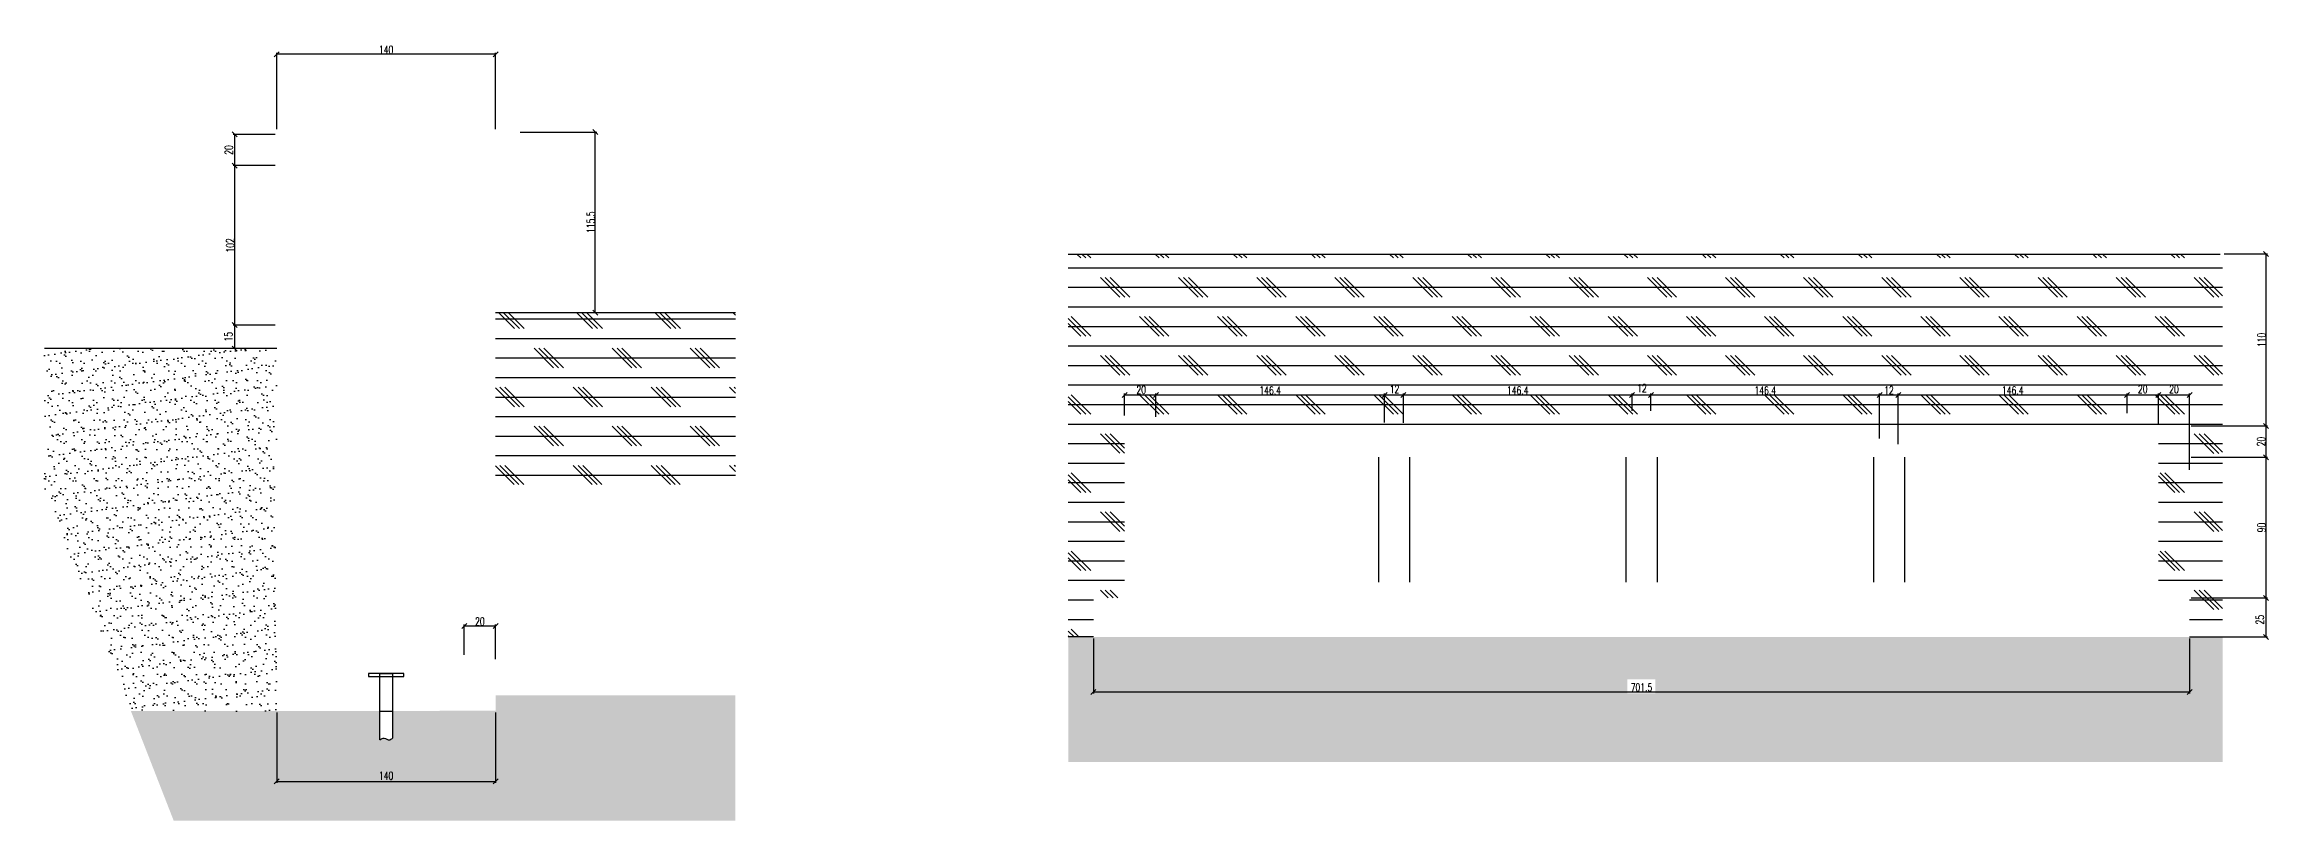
# Model space of a CAD drawing. Extents: x 307 to 786, y -197 to -94.
# Drawn here: x 750.57 to 786.15, y -106.8 to -94.39 of the extents above; entities that cross this region are included whole.
import ezdxf

# ---------------------------------------------------------------- set-up
doc = ezdxf.new("R2010")
doc.units = 0
doc.header["$LTSCALE"] = 0.5
doc.header["$MEASUREMENT"] = 0
doc.layers.get('DEFPOINTS').update_dxf_attribs({"linetype": 'CONTINUOUS'})
doc.layers.add('COTATION', color=7, linetype='CONTINUOUS')
doc.styles.add('ROMANS8', font='romans.shx', dxfattribs={"width": 0.7})
doc.dimstyles.new('I84 1-20 cm', dxfattribs={"dimscale": 0.4, "dimtxt": 0.32, "dimasz": 0.2, "dimexe": 0.06, "dimexo": 0.06, "dimgap": 0.02, "dimtad": 1, "dimdec": 1, "dimlfac": 40, "dimzin": 9, "dimdsep": 46, "dimtxsty": 'ROMANS8', "dimblk": 'OBLIQUE', "dimcen": 0.09, "dimclrd": 256, "dimclre": 256, "dimclrt": 1, "dimadec": 0, "dimazin": 0, "dimtfac": 1, "dimtdec": 1, "dimtofl": 0, "dimtmove": 2, "dimatfit": 3, "dimfxl": 3, "dimfxlon": 1, "dimtolj": 1, "dimtzin": 0, "dimarcsym": 0})
pattern_1 = [(37.5, (106.0535, 28.09576), (-0.00787417, 0.24085297), [0, -0.19, 0, -0.2125, 0, -0.203125]), (7.5, (106.0535, 28.09576), (0.22122209, 0.35276826), [0, -0.1025, 0, -0.17125, 0, -0.065625]), (327.5, (105.89975, 28.09576), (0.38926773, 0.00070738), [0, -0.0625, 0, -0.225, 0, -0.29375]), (317.5, (105.89975, 28.09576), (0.37576583, 0.10970945), [0, -0.03125, 0, -0.1475, 0, -0.16875])]

# ---------------------------------------------------------------- blocks, each defined once
blk = doc.blocks.new('_Oblique')
at = {"layer": 'COTATION', "color": 0, "lineweight": -2}
blk.add_line((-0.5, -0.5), (0.5, 0.5), dxfattribs=at)
blk = doc.blocks.new('*D782')
at = {"layer": 'COTATION', "lineweight": -2, "transparency": 16777216}
for p, q in [((754.281, -105.077), (754.281, -106.202)), ((757.781, -105.077), (757.781, -106.202)), ((754.281, -106.178), (757.781, -106.178))]:
    blk.add_line(p, q, dxfattribs=at)
at = {"layer": 'DEFPOINTS', "color": 0, "transparency": 16777216}
for p in [(754.281, -105.053), (757.781, -105.053), (757.781, -106.178)]:
    blk.add_point(p, dxfattribs=at)
at = {"layer": 'COTATION', "lineweight": -2, "transparency": 16777216, "xscale": 0.08000000000000002, "yscale": 0.08000000000000002, "zscale": 0.08000000000000002, "rotation": 180}
blk.add_blockref('_Oblique', (754.281, -106.178), dxfattribs=at)
at = {"layer": 'COTATION', "lineweight": -2, "transparency": 16777216, "xscale": 0.08000000000000002, "yscale": 0.08000000000000002, "zscale": 0.08000000000000002}
blk.add_blockref('_Oblique', (757.781, -106.178), dxfattribs=at)
at = {"layer": 'COTATION', "color": 1, "transparency": 16777216, "insert": (756.031, -106.086), "char_height": 0.128, "attachment_point": 5, "style": 'ROMANS8'}
blk.add_mtext('\\A1;140', dxfattribs=at)
blk = doc.blocks.new('*D783')
at = {"layer": 'COTATION', "lineweight": -2, "transparency": 16777216}
for p, q in [((754.257, -98.878), (753.584, -98.878)), ((753.608, -99.253), (753.608, -98.878)), ((754.257, -99.253), (753.584, -99.253))]:
    blk.add_line(p, q, dxfattribs=at)
at = {"layer": 'DEFPOINTS', "color": 0, "transparency": 16777216}
for p in [(753.608, -98.878), (754.281, -98.878), (754.281, -99.253)]:
    blk.add_point(p, dxfattribs=at)
at = {"layer": 'COTATION', "lineweight": -2, "transparency": 16777216, "xscale": 0.08000000000000002, "yscale": 0.08000000000000002, "zscale": 0.08000000000000002}
for p, rotation in [((753.608, -98.878), 90), ((753.608, -99.253), 270)]:
    blk.add_blockref('_Oblique', p, dxfattribs=dict(at, rotation=rotation))
at = {"layer": 'COTATION', "color": 1, "transparency": 16777216, "insert": (753.508, -99.065), "char_height": 0.128, "attachment_point": 5, "rotation": 90, "style": 'ROMANS8'}
blk.add_mtext('\\A1;15', dxfattribs=at)
blk = doc.blocks.new('*D784')
at = {"layer": 'COTATION', "lineweight": -2, "transparency": 16777216}
for p, q in [((754.257, -96.328), (753.584, -96.328)), ((753.608, -98.878), (753.608, -96.328)), ((754.257, -98.878), (753.584, -98.878))]:
    blk.add_line(p, q, dxfattribs=at)
at = {"layer": 'DEFPOINTS', "color": 0, "transparency": 16777216}
for p in [(753.608, -96.328), (754.281, -96.328), (754.281, -98.878)]:
    blk.add_point(p, dxfattribs=at)
at = {"layer": 'COTATION', "lineweight": -2, "transparency": 16777216, "xscale": 0.08000000000000002, "yscale": 0.08000000000000002, "zscale": 0.08000000000000002}
for p, rotation in [((753.608, -96.328), 90), ((753.608, -98.878), 270)]:
    blk.add_blockref('_Oblique', p, dxfattribs=dict(at, rotation=rotation))
at = {"layer": 'COTATION', "color": 1, "transparency": 16777216, "insert": (753.536, -97.603), "char_height": 0.128, "attachment_point": 5, "rotation": 90, "style": 'ROMANS8'}
blk.add_mtext('\\A1;102', dxfattribs=at)
blk = doc.blocks.new('*D785')
at = {"layer": 'COTATION', "lineweight": -2, "transparency": 16777216}
for p, q in [((754.257, -95.828), (753.584, -95.828)), ((753.608, -96.328), (753.608, -95.828)), ((754.257, -96.328), (753.584, -96.328))]:
    blk.add_line(p, q, dxfattribs=at)
at = {"layer": 'DEFPOINTS', "color": 0, "transparency": 16777216}
for p in [(753.608, -95.828), (754.281, -95.828), (754.281, -96.328)]:
    blk.add_point(p, dxfattribs=at)
at = {"layer": 'COTATION', "lineweight": -2, "transparency": 16777216, "xscale": 0.08000000000000002, "yscale": 0.08000000000000002, "zscale": 0.08000000000000002}
for p, rotation in [((753.608, -95.828), 90), ((753.608, -96.328), 270)]:
    blk.add_blockref('_Oblique', p, dxfattribs=dict(at, rotation=rotation))
at = {"layer": 'COTATION', "color": 1, "transparency": 16777216, "insert": (753.513, -96.078), "char_height": 0.128, "attachment_point": 5, "rotation": 90, "style": 'ROMANS8'}
blk.add_mtext('\\A1;20', dxfattribs=at)
blk = doc.blocks.new('*D786')
at = {"layer": 'COTATION', "lineweight": -2, "transparency": 16777216}
for p, q in [((754.281, -95.746), (754.281, -94.522)), ((757.781, -94.546), (754.281, -94.546)), ((757.781, -95.746), (757.781, -94.522))]:
    blk.add_line(p, q, dxfattribs=at)
at = {"layer": 'DEFPOINTS', "color": 0, "transparency": 16777216}
for p in [(754.281, -94.546), (754.281, -95.828), (757.781, -95.79)]:
    blk.add_point(p, dxfattribs=at)
at = {"layer": 'COTATION', "lineweight": -2, "transparency": 16777216, "xscale": 0.08000000000000002, "yscale": 0.08000000000000002, "zscale": 0.08000000000000002, "rotation": 180}
blk.add_blockref('_Oblique', (754.281, -94.546), dxfattribs=at)
at = {"layer": 'COTATION', "lineweight": -2, "transparency": 16777216, "xscale": 0.08000000000000002, "yscale": 0.08000000000000002, "zscale": 0.08000000000000002}
blk.add_blockref('_Oblique', (757.781, -94.546), dxfattribs=at)
at = {"layer": 'COTATION', "color": 1, "transparency": 16777216, "insert": (756.031, -94.474), "char_height": 0.128, "attachment_point": 5, "style": 'ROMANS8'}
blk.add_mtext('\\A1;140', dxfattribs=at)
blk = doc.blocks.new('*D787')
at = {"layer": 'COTATION', "lineweight": -2, "transparency": 16777216}
for p, q in [((758.178, -95.79), (759.402, -95.79)), ((759.378, -98.678), (759.378, -95.79)), ((758.178, -98.678), (759.402, -98.678))]:
    blk.add_line(p, q, dxfattribs=at)
at = {"layer": 'DEFPOINTS', "color": 0, "transparency": 16777216}
for p in [(757.781, -95.79), (759.378, -95.79), (757.781, -98.678)]:
    blk.add_point(p, dxfattribs=at)
at = {"layer": 'COTATION', "lineweight": -2, "transparency": 16777216, "xscale": 0.08000000000000002, "yscale": 0.08000000000000002, "zscale": 0.08000000000000002}
for p, rotation in [((759.378, -95.79), 90), ((759.378, -98.678), 270)]:
    blk.add_blockref('_Oblique', p, dxfattribs=dict(at, rotation=rotation))
at = {"layer": 'COTATION', "color": 1, "transparency": 16777216, "insert": (759.306, -97.234), "char_height": 0.128, "attachment_point": 5, "rotation": 90, "style": 'ROMANS8'}
blk.add_mtext('\\A1;115.5', dxfattribs=at)
blk = doc.blocks.new('*D788')
at = {"layer": 'COTATION', "lineweight": -2, "transparency": 16777216}
for p, q in [((767.846, -100.322), (767.846, -99.972)), ((768.346, -100.325), (768.346, -99.972)), ((767.846, -99.996), (768.346, -99.996))]:
    blk.add_line(p, q, dxfattribs=at)
at = {"layer": 'DEFPOINTS', "color": 0, "transparency": 16777216}
for p in [(768.346, -99.996), (767.846, -100.346), (768.346, -100.349)]:
    blk.add_point(p, dxfattribs=at)
at = {"layer": 'COTATION', "lineweight": -2, "transparency": 16777216, "xscale": 0.08000000000000002, "yscale": 0.08000000000000002, "zscale": 0.08000000000000002, "rotation": 180}
blk.add_blockref('_Oblique', (767.846, -99.996), dxfattribs=at)
at = {"layer": 'COTATION', "lineweight": -2, "transparency": 16777216, "xscale": 0.08000000000000002, "yscale": 0.08000000000000002, "zscale": 0.08000000000000002}
blk.add_blockref('_Oblique', (768.346, -99.996), dxfattribs=at)
at = {"layer": 'COTATION', "color": 1, "transparency": 16777216, "insert": (768.112, -99.913), "char_height": 0.128, "attachment_point": 5, "style": 'ROMANS8'}
blk.add_mtext('\\A1;20', dxfattribs=at)
blk = doc.blocks.new('*D789')
at = {"layer": 'COTATION', "lineweight": -2, "transparency": 16777216}
for p, q in [((768.346, -100.345), (768.346, -99.972)), ((772.005, -100.182), (772.005, -99.972)), ((768.346, -99.996), (772.005, -99.996))]:
    blk.add_line(p, q, dxfattribs=at)
at = {"layer": 'DEFPOINTS', "color": 0, "transparency": 16777216}
for p in [(772.005, -99.996), (772.005, -100.206), (768.346, -100.369)]:
    blk.add_point(p, dxfattribs=at)
at = {"layer": 'COTATION', "lineweight": -2, "transparency": 16777216, "xscale": 0.08000000000000002, "yscale": 0.08000000000000002, "zscale": 0.08000000000000002, "rotation": 180}
blk.add_blockref('_Oblique', (768.346, -99.996), dxfattribs=at)
at = {"layer": 'COTATION', "lineweight": -2, "transparency": 16777216, "xscale": 0.08000000000000002, "yscale": 0.08000000000000002, "zscale": 0.08000000000000002}
blk.add_blockref('_Oblique', (772.005, -99.996), dxfattribs=at)
at = {"layer": 'COTATION', "color": 1, "transparency": 16777216, "insert": (770.175, -99.924), "char_height": 0.128, "attachment_point": 5, "style": 'ROMANS8'}
blk.add_mtext('\\A1;146.4', dxfattribs=at)
blk = doc.blocks.new('*D790')
at = {"layer": 'COTATION', "lineweight": -2, "transparency": 16777216}
for p, q in [((772.005, -100.439), (772.005, -99.972)), ((772.305, -100.442), (772.305, -99.972)), ((772.005, -99.996), (772.305, -99.996))]:
    blk.add_line(p, q, dxfattribs=at)
at = {"layer": 'DEFPOINTS', "color": 0, "transparency": 16777216}
for p in [(772.305, -99.996), (772.005, -100.463), (772.305, -100.466)]:
    blk.add_point(p, dxfattribs=at)
at = {"layer": 'COTATION', "lineweight": -2, "transparency": 16777216, "xscale": 0.08000000000000002, "yscale": 0.08000000000000002, "zscale": 0.08000000000000002, "rotation": 180}
blk.add_blockref('_Oblique', (772.005, -99.996), dxfattribs=at)
at = {"layer": 'COTATION', "lineweight": -2, "transparency": 16777216, "xscale": 0.08000000000000002, "yscale": 0.08000000000000002, "zscale": 0.08000000000000002}
blk.add_blockref('_Oblique', (772.305, -99.996), dxfattribs=at)
at = {"layer": 'COTATION', "color": 1, "transparency": 16777216, "insert": (772.164, -99.904), "char_height": 0.128, "attachment_point": 5, "style": 'ROMANS8'}
blk.add_mtext('\\A1;12', dxfattribs=at)
blk = doc.blocks.new('*D791')
at = {"layer": 'COTATION', "lineweight": -2, "transparency": 16777216}
for p, q in [((772.305, -100.442), (772.305, -99.972)), ((775.965, -100.252), (775.965, -99.972)), ((772.305, -99.996), (775.965, -99.996))]:
    blk.add_line(p, q, dxfattribs=at)
at = {"layer": 'DEFPOINTS', "color": 0, "transparency": 16777216}
for p in [(775.965, -99.996), (775.965, -100.276), (772.305, -100.466)]:
    blk.add_point(p, dxfattribs=at)
at = {"layer": 'COTATION', "lineweight": -2, "transparency": 16777216, "xscale": 0.08000000000000002, "yscale": 0.08000000000000002, "zscale": 0.08000000000000002, "rotation": 180}
blk.add_blockref('_Oblique', (772.305, -99.996), dxfattribs=at)
at = {"layer": 'COTATION', "lineweight": -2, "transparency": 16777216, "xscale": 0.08000000000000002, "yscale": 0.08000000000000002, "zscale": 0.08000000000000002}
blk.add_blockref('_Oblique', (775.965, -99.996), dxfattribs=at)
at = {"layer": 'COTATION', "color": 1, "transparency": 16777216, "insert": (774.135, -99.924), "char_height": 0.128, "attachment_point": 5, "style": 'ROMANS8'}
blk.add_mtext('\\A1;146.4', dxfattribs=at)
blk = doc.blocks.new('*D792')
at = {"layer": 'COTATION', "lineweight": -2, "transparency": 16777216}
for p, q in [((775.965, -100.116), (775.965, -99.972)), ((776.265, -100.116), (776.265, -99.972)), ((775.965, -99.996), (776.265, -99.996))]:
    blk.add_line(p, q, dxfattribs=at)
at = {"layer": 'DEFPOINTS', "color": 0, "transparency": 16777216}
for p in [(775.965, -100.276), (776.265, -99.996), (776.265, -100.276)]:
    blk.add_point(p, dxfattribs=at)
at = {"layer": 'COTATION', "lineweight": -2, "transparency": 16777216, "xscale": 0.08000000000000002, "yscale": 0.08000000000000002, "zscale": 0.08000000000000002, "rotation": 180}
blk.add_blockref('_Oblique', (775.965, -99.996), dxfattribs=at)
at = {"layer": 'COTATION', "lineweight": -2, "transparency": 16777216, "xscale": 0.08000000000000002, "yscale": 0.08000000000000002, "zscale": 0.08000000000000002}
blk.add_blockref('_Oblique', (776.265, -99.996), dxfattribs=at)
at = {"layer": 'COTATION', "color": 1, "transparency": 16777216, "insert": (776.122, -99.888), "char_height": 0.128, "attachment_point": 5, "style": 'ROMANS8'}
blk.add_mtext('\\A1;12', dxfattribs=at)
blk = doc.blocks.new('*D793')
at = {"layer": 'COTATION', "lineweight": -2, "transparency": 16777216}
for p, q in [((776.265, -100.252), (776.265, -99.972)), ((779.924, -100.692), (779.924, -99.972)), ((776.265, -99.996), (779.924, -99.996))]:
    blk.add_line(p, q, dxfattribs=at)
at = {"layer": 'DEFPOINTS', "color": 0, "transparency": 16777216}
for p in [(776.265, -100.276), (779.924, -99.996), (779.924, -100.716)]:
    blk.add_point(p, dxfattribs=at)
at = {"layer": 'COTATION', "lineweight": -2, "transparency": 16777216, "xscale": 0.08000000000000002, "yscale": 0.08000000000000002, "zscale": 0.08000000000000002, "rotation": 180}
blk.add_blockref('_Oblique', (776.265, -99.996), dxfattribs=at)
at = {"layer": 'COTATION', "lineweight": -2, "transparency": 16777216, "xscale": 0.08000000000000002, "yscale": 0.08000000000000002, "zscale": 0.08000000000000002}
blk.add_blockref('_Oblique', (779.924, -99.996), dxfattribs=at)
at = {"layer": 'COTATION', "color": 1, "transparency": 16777216, "insert": (778.095, -99.924), "char_height": 0.128, "attachment_point": 5, "style": 'ROMANS8'}
blk.add_mtext('\\A1;146.4', dxfattribs=at)
blk = doc.blocks.new('*D794')
at = {"layer": 'COTATION', "lineweight": -2, "transparency": 16777216}
for p, q in [((779.924, -100.692), (779.924, -99.972)), ((780.224, -100.784), (780.224, -99.972)), ((779.924, -99.996), (780.224, -99.996))]:
    blk.add_line(p, q, dxfattribs=at)
at = {"layer": 'DEFPOINTS', "color": 0, "transparency": 16777216}
for p in [(780.224, -99.996), (779.924, -100.716), (780.224, -100.808)]:
    blk.add_point(p, dxfattribs=at)
at = {"layer": 'COTATION', "lineweight": -2, "transparency": 16777216, "xscale": 0.08000000000000002, "yscale": 0.08000000000000002, "zscale": 0.08000000000000002, "rotation": 180}
blk.add_blockref('_Oblique', (779.924, -99.996), dxfattribs=at)
at = {"layer": 'COTATION', "lineweight": -2, "transparency": 16777216, "xscale": 0.08000000000000002, "yscale": 0.08000000000000002, "zscale": 0.08000000000000002}
blk.add_blockref('_Oblique', (780.224, -99.996), dxfattribs=at)
at = {"layer": 'COTATION', "color": 1, "transparency": 16777216, "insert": (780.074, -99.921), "char_height": 0.128, "attachment_point": 5, "style": 'ROMANS8'}
blk.add_mtext('\\A1;12', dxfattribs=at)
blk = doc.blocks.new('*D795')
at = {"layer": 'COTATION', "lineweight": -2, "transparency": 16777216}
for p, q in [((780.224, -100.784), (780.224, -99.972)), ((783.884, -100.288), (783.884, -99.972)), ((780.224, -99.996), (783.884, -99.996))]:
    blk.add_line(p, q, dxfattribs=at)
at = {"layer": 'DEFPOINTS', "color": 0, "transparency": 16777216}
for p in [(783.884, -99.996), (783.884, -100.312), (780.224, -100.808)]:
    blk.add_point(p, dxfattribs=at)
at = {"layer": 'COTATION', "lineweight": -2, "transparency": 16777216, "xscale": 0.08000000000000002, "yscale": 0.08000000000000002, "zscale": 0.08000000000000002, "rotation": 180}
blk.add_blockref('_Oblique', (780.224, -99.996), dxfattribs=at)
at = {"layer": 'COTATION', "lineweight": -2, "transparency": 16777216, "xscale": 0.08000000000000002, "yscale": 0.08000000000000002, "zscale": 0.08000000000000002}
blk.add_blockref('_Oblique', (783.884, -99.996), dxfattribs=at)
at = {"layer": 'COTATION', "color": 1, "transparency": 16777216, "insert": (782.054, -99.924), "char_height": 0.128, "attachment_point": 5, "style": 'ROMANS8'}
blk.add_mtext('\\A1;146.4', dxfattribs=at)
blk = doc.blocks.new('*D796')
at = {"layer": 'COTATION', "lineweight": -2, "transparency": 16777216}
for p, q in [((783.884, -100.288), (783.884, -99.972)), ((784.384, -100.452), (784.384, -99.972)), ((783.884, -99.996), (784.384, -99.996))]:
    blk.add_line(p, q, dxfattribs=at)
at = {"layer": 'DEFPOINTS', "color": 0, "transparency": 16777216}
for p in [(783.884, -100.312), (784.384, -99.996), (784.384, -100.476)]:
    blk.add_point(p, dxfattribs=at)
at = {"layer": 'COTATION', "lineweight": -2, "transparency": 16777216, "xscale": 0.08000000000000002, "yscale": 0.08000000000000002, "zscale": 0.08000000000000002, "rotation": 180}
blk.add_blockref('_Oblique', (783.884, -99.996), dxfattribs=at)
at = {"layer": 'COTATION', "lineweight": -2, "transparency": 16777216, "xscale": 0.08000000000000002, "yscale": 0.08000000000000002, "zscale": 0.08000000000000002}
blk.add_blockref('_Oblique', (784.384, -99.996), dxfattribs=at)
at = {"layer": 'COTATION', "color": 1, "transparency": 16777216, "insert": (784.134, -99.902), "char_height": 0.128, "attachment_point": 5, "style": 'ROMANS8'}
blk.add_mtext('\\A1;20', dxfattribs=at)
blk = doc.blocks.new('*D802')
at = {"layer": 'COTATION', "lineweight": -2, "transparency": 16777216}
for p, q in [((784.384, -100.452), (784.384, -99.972)), ((784.884, -101.196), (784.884, -99.972)), ((784.384, -99.996), (784.884, -99.996))]:
    blk.add_line(p, q, dxfattribs=at)
at = {"layer": 'DEFPOINTS', "color": 0, "transparency": 16777216}
for p in [(784.884, -99.996), (784.384, -100.476), (784.884, -101.228)]:
    blk.add_point(p, dxfattribs=at)
at = {"layer": 'COTATION', "lineweight": -2, "transparency": 16777216, "xscale": 0.08000000000000002, "yscale": 0.08000000000000002, "zscale": 0.08000000000000002, "rotation": 180}
blk.add_blockref('_Oblique', (784.384, -99.996), dxfattribs=at)
at = {"layer": 'COTATION', "lineweight": -2, "transparency": 16777216, "xscale": 0.08000000000000002, "yscale": 0.08000000000000002, "zscale": 0.08000000000000002}
blk.add_blockref('_Oblique', (784.884, -99.996), dxfattribs=at)
at = {"layer": 'COTATION', "color": 1, "transparency": 16777216, "insert": (784.634, -99.905), "char_height": 0.128, "attachment_point": 5, "style": 'ROMANS8'}
blk.add_mtext('\\A1;20', dxfattribs=at)
blk = doc.blocks.new('*D797')
at = {"layer": 'COTATION', "lineweight": -2, "transparency": 16777216}
for p, q in [((767.346, -103.89), (767.346, -104.769)), ((784.884, -103.89), (784.884, -104.769)), ((767.346, -104.745), (784.884, -104.745))]:
    blk.add_line(p, q, dxfattribs=at)
at = {"layer": 'DEFPOINTS', "color": 0, "transparency": 16777216}
for p in [(767.346, -103.866), (784.884, -103.866), (784.884, -104.745)]:
    blk.add_point(p, dxfattribs=at)
at = {"layer": 'COTATION', "lineweight": -2, "transparency": 16777216, "xscale": 0.08000000000000002, "yscale": 0.08000000000000002, "zscale": 0.08000000000000002, "rotation": 180}
blk.add_blockref('_Oblique', (767.346, -104.745), dxfattribs=at)
at = {"layer": 'COTATION', "lineweight": -2, "transparency": 16777216, "xscale": 0.08000000000000002, "yscale": 0.08000000000000002, "zscale": 0.08000000000000002}
blk.add_blockref('_Oblique', (784.884, -104.745), dxfattribs=at)
at = {"layer": 'COTATION', "color": 1, "transparency": 16777216, "insert": (776.115, -104.673), "char_height": 0.128, "attachment_point": 5, "style": 'ROMANS8'}
blk.add_mtext('\\A1;701.5', dxfattribs=at)
blk = doc.blocks.new('*D798')
at = {"layer": 'COTATION', "lineweight": -2, "transparency": 16777216}
for p, q in [((784.907, -103.241), (786.131, -103.241)), ((786.107, -103.866), (786.107, -103.241)), ((784.907, -103.866), (786.131, -103.866))]:
    blk.add_line(p, q, dxfattribs=at)
at = {"layer": 'DEFPOINTS', "color": 0, "transparency": 16777216}
for p in [(784.111, -103.241), (786.107, -103.241), (784.111, -103.866)]:
    blk.add_point(p, dxfattribs=at)
at = {"layer": 'COTATION', "lineweight": -2, "transparency": 16777216, "xscale": 0.08000000000000002, "yscale": 0.08000000000000002, "zscale": 0.08000000000000002}
for p, rotation in [((786.107, -103.241), 90), ((786.107, -103.866), 270)]:
    blk.add_blockref('_Oblique', p, dxfattribs=dict(at, rotation=rotation))
at = {"layer": 'COTATION', "color": 1, "transparency": 16777216, "insert": (786.008, -103.591), "char_height": 0.128, "attachment_point": 5, "rotation": 90, "style": 'ROMANS8'}
blk.add_mtext('\\A1;25', dxfattribs=at)
blk = doc.blocks.new('*D799')
at = {"layer": 'COTATION', "lineweight": -2, "transparency": 16777216}
for p, q in [((784.907, -100.991), (786.131, -100.991)), ((786.107, -103.241), (786.107, -100.991)), ((784.907, -103.241), (786.131, -103.241))]:
    blk.add_line(p, q, dxfattribs=at)
at = {"layer": 'DEFPOINTS', "color": 0, "transparency": 16777216}
for p in [(783.111, -100.991), (786.107, -100.991), (784.111, -103.241)]:
    blk.add_point(p, dxfattribs=at)
at = {"layer": 'COTATION', "lineweight": -2, "transparency": 16777216, "xscale": 0.08000000000000002, "yscale": 0.08000000000000002, "zscale": 0.08000000000000002}
for p, rotation in [((786.107, -100.991), 90), ((786.107, -103.241), 270)]:
    blk.add_blockref('_Oblique', p, dxfattribs=dict(at, rotation=rotation))
at = {"layer": 'COTATION', "color": 1, "transparency": 16777216, "insert": (786.035, -102.116), "char_height": 0.128, "attachment_point": 5, "rotation": 90, "style": 'ROMANS8'}
blk.add_mtext('\\A1;90', dxfattribs=at)
blk = doc.blocks.new('*D800')
at = {"layer": 'COTATION', "lineweight": -2, "transparency": 16777216}
for p, q in [((784.907, -100.491), (786.131, -100.491)), ((786.107, -100.991), (786.107, -100.491)), ((784.907, -100.991), (786.131, -100.991))]:
    blk.add_line(p, q, dxfattribs=at)
at = {"layer": 'DEFPOINTS', "color": 0, "transparency": 16777216}
for p in [(783.611, -100.491), (786.107, -100.491), (783.111, -100.991)]:
    blk.add_point(p, dxfattribs=at)
at = {"layer": 'COTATION', "lineweight": -2, "transparency": 16777216, "xscale": 0.08000000000000002, "yscale": 0.08000000000000002, "zscale": 0.08000000000000002}
for p, rotation in [((786.107, -100.491), 90), ((786.107, -100.991), 270)]:
    blk.add_blockref('_Oblique', p, dxfattribs=dict(at, rotation=rotation))
at = {"layer": 'COTATION', "color": 1, "transparency": 16777216, "insert": (786.029, -100.741), "char_height": 0.128, "attachment_point": 5, "rotation": 90, "style": 'ROMANS8'}
blk.add_mtext('\\A1;20', dxfattribs=at)
blk = doc.blocks.new('*D801')
at = {"layer": 'COTATION', "lineweight": -2, "transparency": 16777216}
for p, q in [((785.435, -97.741), (786.131, -97.741)), ((786.107, -100.491), (786.107, -97.741)), ((784.907, -100.491), (786.131, -100.491))]:
    blk.add_line(p, q, dxfattribs=at)
at = {"layer": 'DEFPOINTS', "color": 0, "transparency": 16777216}
for p in [(785.411, -97.741), (786.107, -97.741), (783.611, -100.491)]:
    blk.add_point(p, dxfattribs=at)
at = {"layer": 'COTATION', "lineweight": -2, "transparency": 16777216, "xscale": 0.08000000000000002, "yscale": 0.08000000000000002, "zscale": 0.08000000000000002}
for p, rotation in [((786.107, -97.741), 90), ((786.107, -100.491), 270)]:
    blk.add_blockref('_Oblique', p, dxfattribs=dict(at, rotation=rotation))
at = {"layer": 'COTATION', "color": 1, "transparency": 16777216, "insert": (786.035, -99.116), "char_height": 0.128, "attachment_point": 5, "rotation": 90, "style": 'ROMANS8'}
blk.add_mtext('\\A1;110', dxfattribs=at)
blk = doc.blocks.new('*D803')
at = {"layer": 'COTATION', "lineweight": -2, "transparency": 16777216}
for p, q in [((757.281, -104.154), (757.281, -103.667)), ((757.281, -103.691), (757.781, -103.691)), ((757.781, -104.223), (757.781, -103.667))]:
    blk.add_line(p, q, dxfattribs=at)
at = {"layer": 'DEFPOINTS', "color": 0, "transparency": 16777216}
for p in [(757.781, -103.691), (757.281, -104.178), (757.781, -104.247)]:
    blk.add_point(p, dxfattribs=at)
at = {"layer": 'COTATION', "lineweight": -2, "transparency": 16777216, "xscale": 0.08000000000000002, "yscale": 0.08000000000000002, "zscale": 0.08000000000000002, "rotation": 180}
blk.add_blockref('_Oblique', (757.281, -103.691), dxfattribs=at)
at = {"layer": 'COTATION', "lineweight": -2, "transparency": 16777216, "xscale": 0.08000000000000002, "yscale": 0.08000000000000002, "zscale": 0.08000000000000002}
blk.add_blockref('_Oblique', (757.781, -103.691), dxfattribs=at)
at = {"layer": 'COTATION', "color": 1, "transparency": 16777216, "insert": (757.531, -103.619), "char_height": 0.128, "attachment_point": 5, "style": 'ROMANS8'}
blk.add_mtext('\\A1;20', dxfattribs=at)

msp = doc.modelspace()

# ---------------------------------------------------------------- hatches: boundary and pattern name
at = {"layer": 'COTATION'}
h = msp.add_hatch(dxfattribs=at)
h.set_pattern_fill('CORK', color=251, scale=2.5)
h.set_pattern_definition([(0, (-135.51005, 217.35114), (0, 0.3125), []), (135, (-135.3538, 217.1949), (-0.625, -0.625), [0.4419417, -0.4419417]), (135, (-135.2757, 217.1949), (-0.625, -0.625), [0.4419417, -0.4419417]), (135, (-135.19755, 217.1949), (-0.625, -0.625), [0.4419417, -0.4419417])])
h.paths.add_polyline_path([(767.4926, -102.0164), (767.7017, -102.0164), (767.7017, -101.8244), (767.4926, -101.8244)], flags=24)
h.paths.add_polyline_path([(784.5116, -101.9971), (784.7566, -101.9971), (784.7566, -101.7721), (784.5116, -101.7721)], flags=24)
h.paths.add_polyline_path([(766.9437, -97.7415), (766.9437, -103.8665), (767.3455, -103.8665), (767.3455, -103.2415), (767.8455, -103.2415), (767.8455, -100.4915), (784.3841, -100.4915), (784.3841, -103.2415), (784.8841, -103.2415), (784.8841, -103.8665), (785.4106, -103.8665), (785.4106, -97.7415)])
h = msp.add_hatch(dxfattribs=at)
h.set_pattern_fill('CORK', color=251, scale=2.5)
h.set_pattern_definition([(0, (106.0535, 28.09576), (0, 0.3125), []), (135, (106.20975, 27.9395), (-0.625, -0.625), [0.4419417, -0.4419417]), (135, (106.2879, 27.9395), (-0.625, -0.625), [0.4419417, -0.4419417]), (135, (106.366, 27.9395), (-0.625, -0.625), [0.4419417, -0.4419417])])
h.paths.add_polyline_path([(769.3308, -100.2252), (769.3308, -99.8802), (769.1058, -99.8802), (769.1058, -100.2252)], flags=24)
h.paths.add_polyline_path([(761.9172, -98.8341), (763.6455, -98.8341), (763.6455, -98.1341), (761.9172, -98.1341)], flags=9)
h.paths.add_polyline_path([(761.62, -101.4277), (761.62, -98.6777), (757.7811, -98.6777), (757.7811, -101.4277)])
h = msp.add_hatch(dxfattribs=at)
h.set_pattern_fill('AR-SAND', color=251, scale=0.125, style=0)
h.set_pattern_definition(pattern_1)
h.paths.add_polyline_path([(754.2811, -99.2527), (750.5651, -99.2527), (750.5651, -101.5098), (751.9482, -105.0527), (754.2811, -105.0527)])
h = msp.add_hatch(dxfattribs=at)
h.set_pattern_fill('AR-SAND', color=251, scale=0.125, style=0)
h.set_pattern_definition([(37.5, (-77.64467, 217.35114), (-0.00787417, 0.24085297), [0, -0.19, 0, -0.2125, 0, -0.203125]), (7.5, (-77.64467, 217.35114), (0.22122209, 0.35276826), [0, -0.1025, 0, -0.17125, 0, -0.065625]), (327.5, (-77.79842, 217.35114), (0.389267733, 0.00070738), [0, -0.0625, 0, -0.225, 0, -0.29375]), (317.5, (-77.79842, 217.35114), (0.37576583, 0.10970945), [0, -0.03125, 0, -0.1475, 0, -0.16875])])
h.paths.add_polyline_path([(775.8877, -104.7709), (776.3389, -104.7709), (776.3389, -104.5449), (775.8877, -104.5449)], flags=16)
h.paths.add_polyline_path([(766.9437, -103.8665), (766.9437, -105.8665), (785.4106, -105.8665), (785.4106, -103.8665)])
h = msp.add_hatch(dxfattribs=at)
h.set_pattern_fill('AR-SAND', color=251, scale=0.125, style=0)
h.set_pattern_definition(pattern_1)
h.paths.add_polyline_path([(761.62, -106.8027), (761.62, -104.8027), (757.7811, -104.8027), (757.7811, -105.0433), (756.1311, -105.0527), (756.1311, -105.4846), (756.113, -105.5002), (756.0945, -105.5113), (756.075, -105.5133), (756.0545, -105.5067), (756.0335, -105.4965), (756.0123, -105.4875), (755.9915, -105.4847), (755.9711, -105.4898), (755.951, -105.5003), (755.9311, -105.5135), (755.9311, -105.0527), (751.9482, -105.0527), (752.6314, -106.8027)])

# ---------------------------------------------------------------- linework, layer by layer
at = {"layer": 'COTATION', "color": 251}
for p, q in [((766.9437, -97.7415), (785.3726, -97.7415)), ((767.3455, -103.8665), (766.9437, -103.8665))]:
    msp.add_line(p, q, dxfattribs=at)
at = {"layer": 'COTATION'}
for p, q in [((757.7811, -98.6777), (761.62, -98.6777)), ((754.2811, -99.2527), (750.5651, -99.2527)), ((771.9052, -100.9915), (771.9052, -102.9915)), ((772.4052, -100.9915), (772.4052, -102.9915)), ((775.8648, -100.9915), (775.8648, -102.9915)), ((776.3648, -100.9915), (776.3648, -102.9915)), ((779.8245, -100.9915), (779.8245, -102.9915)), ((780.3245, -100.9915), (780.3245, -102.9915)), ((784.8841, -103.8665), (785.4106, -103.8665)), ((755.9311, -105.0527), (756.1311, -105.0527))]:
    msp.add_line(p, q, dxfattribs=at)
msp.add_lwpolyline([(756.3152, -104.4527), (755.747, -104.4527), (755.747, -104.5007), (756.3152, -104.5007)], close=True, dxfattribs=at)
msp.add_lwpolyline([(755.9311, -105.5135), (755.9311, -104.4527), (756.1311, -104.4527), (756.1311, -105.4846)], dxfattribs=at)
msp.add_spline([(755.9311, -105.5135), (755.9999, -105.4848), (756.0855, -105.5135), (756.1311, -105.4846)], degree=3, dxfattribs=at)

# ---------------------------------------------------------------- dimensions: what is measured, and where the dimension line sits
for base, p1, p2, picture, middle in [((754.2811, -94.5459), (757.7811, -95.7902), (754.2811, -95.8277), '*D786', (756.0311, -94.4739)), ((772.0052, -99.9961), (768.3455, -100.3687), (772.0052, -100.2056), '*D789', (770.1753, -99.9241)), ((775.9648, -99.9961), (772.3052, -100.4656), (775.9648, -100.2759), '*D791', (774.135, -99.9241)), ((779.9245, -99.9961), (776.2648, -100.2759), (779.9245, -100.7158), '*D793', (778.0946, -99.9241)), ((783.8841, -99.9961), (780.2245, -100.8081), (783.8841, -100.3121), '*D795', (782.0543, -99.9241)), ((757.7811, -103.6914), (757.2811, -104.1777), (757.7811, -104.2468), '*D803', (757.5311, -103.6194)), ((784.8841, -104.7451), (767.3455, -103.8665), (784.8841, -103.8665), '*D797', (776.1148, -104.6731))]:
    dim = msp.add_linear_dim(base=base, p1=p1, p2=p2, dimstyle='I84 1-20 cm', dxfattribs=at)
    dim.commit()
    dim.dimension.update_dxf_attribs({"geometry": picture, "text_midpoint": middle})
for base, p1, p2, picture, middle in [((753.6081, -95.8277), (754.2811, -96.3277), (754.2811, -95.8277), '*D785', (753.5133, -96.0777)), ((753.6081, -98.8777), (754.2811, -99.2527), (754.2811, -98.8777), '*D783', (753.5078, -99.0652)), ((786.1067, -100.4915), (783.1108, -100.9915), (783.6108, -100.4915), '*D800', (786.0287, -100.7415)), ((786.1067, -103.2415), (784.1108, -103.8665), (784.1108, -103.2415), '*D798', (786.0085, -103.5915))]:
    dim = msp.add_linear_dim(base=base, p1=p1, p2=p2, angle=90, dimstyle='I84 1-20 cm', dxfattribs=at)
    dim.commit()
    dim.dimension.update_dxf_attribs({"geometry": picture, "text_midpoint": middle, "dimtype": 160})
for base, p1, p2, picture, middle in [((759.3783, -95.7902), (757.7811, -98.6777), (757.7811, -95.7902), '*D787', (759.3063, -97.234)), ((753.6081, -96.3277), (754.2811, -98.8777), (754.2811, -96.3277), '*D784', (753.5361, -97.6027)), ((786.1067, -97.7415), (783.6108, -100.4915), (785.4106, -97.7415), '*D801', (786.0347, -99.1165)), ((786.1067, -100.9915), (784.1108, -103.2415), (783.1108, -100.9915), '*D799', (786.0347, -102.1165))]:
    dim = msp.add_linear_dim(base=base, p1=p1, p2=p2, angle=90, dimstyle='I84 1-20 cm', dxfattribs=at)
    dim.commit()
    dim.dimension.update_dxf_attribs({"geometry": picture, "text_midpoint": middle})
for base, p1, p2, picture, middle in [((768.3455, -99.9961), (767.8455, -100.3456), (768.3455, -100.3489), '*D788', (768.1115, -99.9131)), ((772.3052, -99.9961), (772.0052, -100.4627), (772.3052, -100.4656), '*D790', (772.1645, -99.9038)), ((780.2245, -99.9961), (779.9245, -100.7158), (780.2245, -100.8081), '*D794', (780.0745, -99.9211)), ((784.3841, -99.9961), (783.8841, -100.3121), (784.3841, -100.4761), '*D796', (784.1341, -99.9025)), ((784.8841, -99.9961), (784.3841, -100.4761), (784.8841, -101.2279), '*D802', (784.6341, -99.9048)), ((757.7811, -106.1782), (754.2811, -105.0527), (757.7811, -105.0527), '*D782', (756.0311, -106.0861))]:
    dim = msp.add_linear_dim(base=base, p1=p1, p2=p2, dimstyle='I84 1-20 cm', dxfattribs=at)
    dim.commit()
    dim.dimension.update_dxf_attribs({"geometry": picture, "text_midpoint": middle, "dimtype": 160})
at = {"layer": 'COTATION', "color": 1}
dim = msp.add_linear_dim(base=(776.2648, -99.9961), p1=(775.9648, -100.2759), p2=(776.2648, -100.2759), dimstyle='I84 1-20 cm', override={"dimfxl": 0.3}, dxfattribs=at)
dim.commit()
dim.dimension.update_dxf_attribs({"geometry": '*D792', "text_midpoint": (776.1225, -99.8878), "dimtype": 160})

doc.saveas('drawing.dxf')
